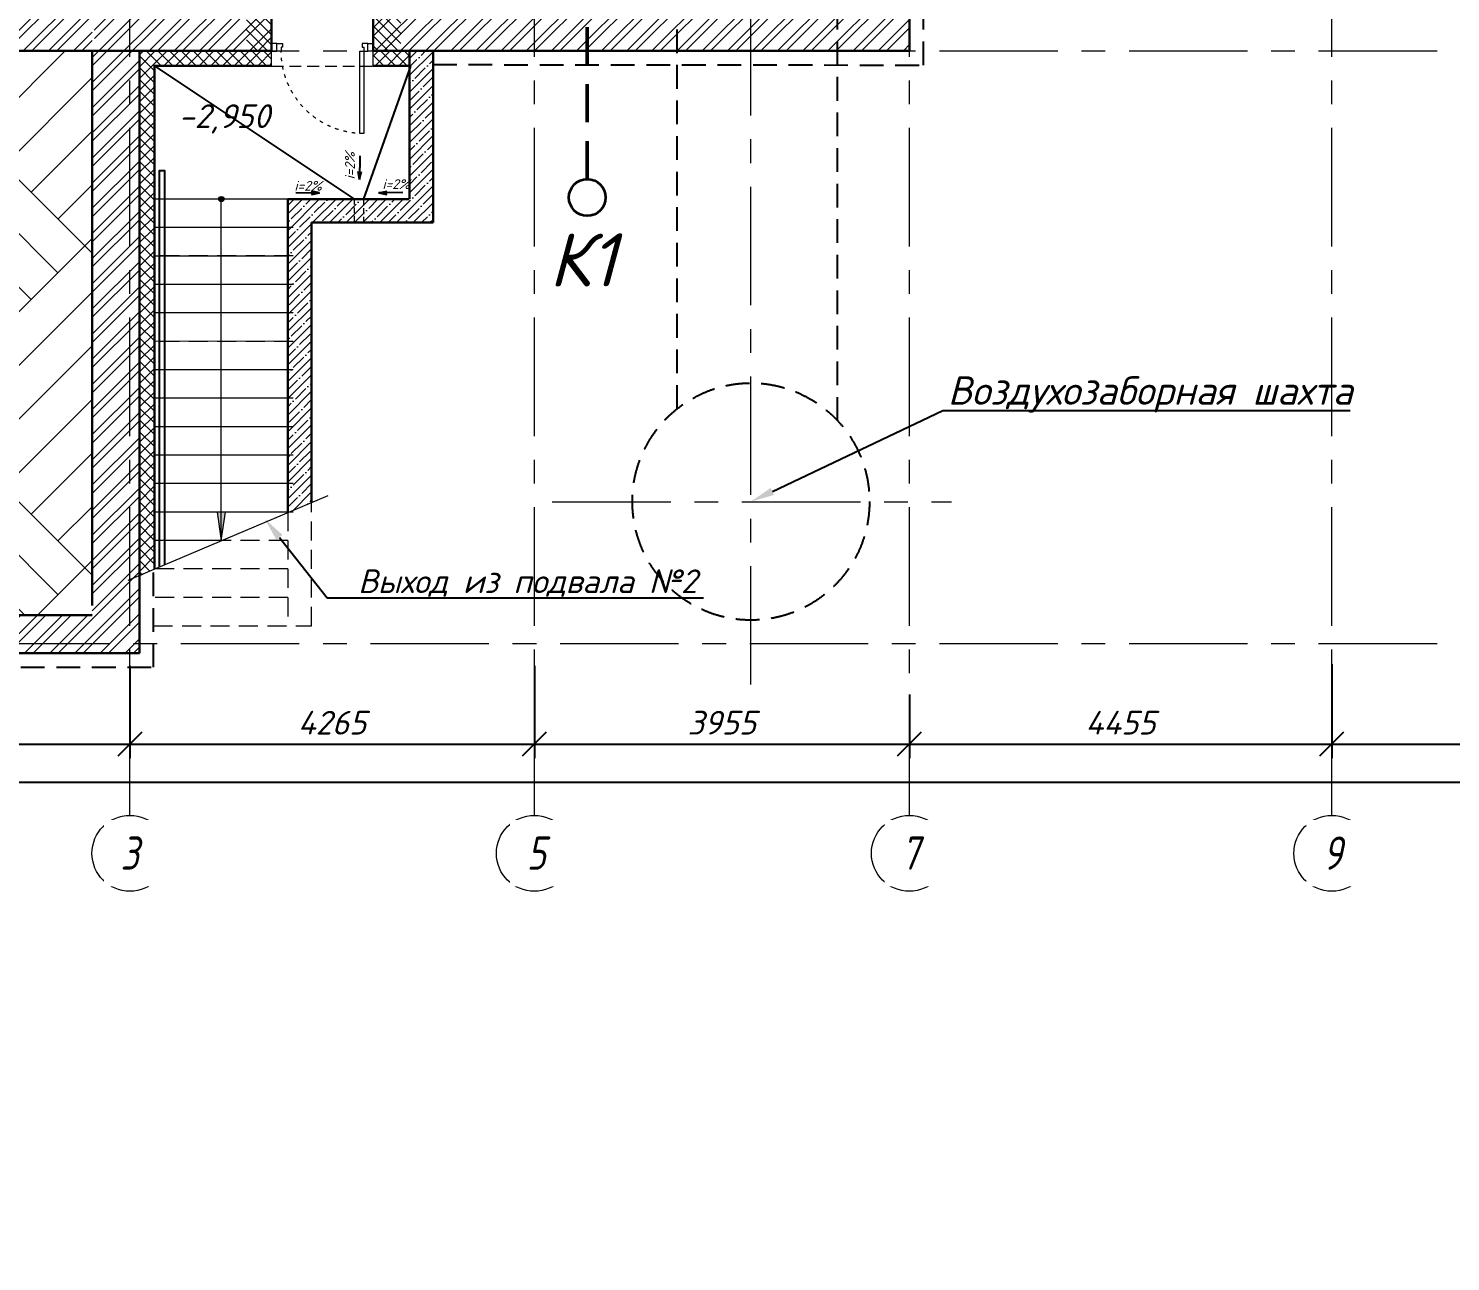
# Model space of a CAD drawing. Header units: millimetres. Extents: x -8417289 to 9420486, y -51311 to 166017.
# Drawn here: x -334912 to -319915, y 48690 to 61692 of the extents above; entities that cross this region are included whole.
import ezdxf
from ezdxf import colors
from ezdxf.entities.mleader import LeaderData, LeaderLine
from ezdxf.math import Vec2, Vec3

# ---------------------------------------------------------------- set-up
doc = ezdxf.new("R2010")
doc.units = ezdxf.units.MM
for name, pattern in [('ACAD_ISO03W100', [30, 12, -18]), ('ADSK_Штриховая_ш2 п1', [3, 2, -1]), ('CENTER', [2, 1.25, -0.25, 0.25, -0.25]), ('HIDDEN', [6, 4, -2]), ('TRATTEGGIATA', [0.75, 0.5, -0.25])]:
    doc.linetypes.add(name, pattern=pattern)
doc.layers.get('Defpoints').update_dxf_attribs({"color": 6})
for name, color, linetype, lineweight in [('1 этаж тонкие линии!', 250, 'Continuous', 0), ('_К1', 36, 'Continuous', 35), ('АР штриховка стен', 250, 'Continuous', 9), ('АР_Выноски АПР', 7, 'Continuous', 5), ('АР_Двери', 5, 'Continuous', 18), ('АР_Лестницы', 250, 'Continuous', 15), ('АР_Лестницы ограждение', 94, 'Continuous', 25), ('АР_МосжилНии_Стены', 202, 'Continuous', 30), ('АР_Навесной фасад', 5, 'Continuous', 5), ('АР_Оси', 193, 'Continuous', 9), ('АР_Оси размеры', 164, 'Continuous', 9), ('АР_Отметки', 250, 'Continuous', 15), ('АР_Размеры', 175, 'Continuous', 9), ('АР_Сети', 250, 'Continuous', 30), ('АР_тонкая линия', 250, 'Continuous', 0), ('АР_Утеплитель', 250, 'Continuous', 9), ('АР_Штриховка кирпич', 250, 'Continuous', 9), ('АР_Штриховка монолит', 250, 'Continuous', 9), ('Подвал', 250, 'Continuous', 30)]:
    doc.layers.add(name, color=color, linetype=linetype, lineweight=lineweight)
doc.layers.add('ТХ_ВК_трапы', color=5, linetype='Continuous')
doc.styles.add('ISOCPEUR', font='isocpeui.ttf', dxfattribs={"height": 250})
doc.styles.add('ГОСТ 2.304', font='', dxfattribs={"width": 0.7})
doc.styles.get('ГОСТ 2.304').set_extended_font_data('ISOCPEUR')
doc.dimstyles.new('СПДС', dxfattribs={"dimscale": 100, "dimtxt": 2.5, "dimasz": 2.5, "dimexe": 1.5, "dimexo": 0, "dimgap": 1, "dimtad": 1, "dimdec": 0, "dimrnd": 1, "dimtxsty": 'ГОСТ 2.304', "dimblk": 'OBLIQUE', "dimcen": 2.5, "dimdle": 1.5, "dimadec": 0, "dimazin": 2, "dimtfac": 0.75, "dimtdec": 0, "dimtmove": 1, "dimatfit": 3, "dimfxl": 1, "dimtolj": 1, "dimarcsym": 1})
pattern_1 = [(45, (0, 0), (-132.58252, 132.58252), []), (45, (88.39, 0), (-132.58252, 132.58252), [])]

# ---------------------------------------------------------------- blocks, each defined once
blk = doc.blocks.new('*U445')
h = blk.add_hatch(color=8)
h.dxf.hatch_style = 1
edge = h.paths.add_edge_path()
edge.add_arc((0, 0), 27.6, 359.64, 719.64)
h = blk.add_hatch(color=8)
h.dxf.hatch_style = 1
h.paths.add_polyline_path([(3300, -44), (3300, 44), (3600, 0)])
at = {"color": 8}
blk.add_line((3600, 0), (0, 0), dxfattribs=at)
blk.add_lwpolyline([(3300, 44), (3300, -44), (3600, 0), (3300, 44)], dxfattribs=at)
blk.add_circle((0, 0), 27.6, dxfattribs=at)
blk = doc.blocks.new('*U240')
at = {"color": 8}
blk.add_lwpolyline([(-100, 80), (-100, 950), (-140, 950), (-140, 80)], close=True, dxfattribs=at)
for points in [[(-1070, 0), (-1070, 80), (-1015, 80), (-1015, 0), (-1070, 0)], [(-1015, 80), (-1015, 0), (-955, 0), (-955, 40), (-970, 40), (-970, 80), (-1015, 80)], [(-55, 80), (-55, 0), (-115, 0), (-115, 40), (-100, 40), (-100, 80), (-55, 80)], [(0, 0), (0, 80), (-55, 80), (-55, 0), (0, 0)]]:
    blk.add_lwpolyline(points, dxfattribs=at)
at = {"color": 8, "linetype": 'ACAD_ISO03W100', "ltscale": 3}
blk.add_arc((-100, 80), 870, 90, 180, dxfattribs=at)
blk = doc.blocks.new('_Oblique')
at = {"color": 8, "linetype": 'ByBlock', "lineweight": -2}
blk.add_line((-0.5, -0.5), (0.5, 0.5), dxfattribs=at)
blk = doc.blocks.new('*D635')
at = {"layer": 'Defpoints', "color": 0, "ltscale": 100, "transparency": 16777216}
for p in [(-333842, 54971), (-340492, 54557), (-333842, 54147)]:
    blk.add_point(p, dxfattribs=at)
at = {"layer": 'АР_Оси размеры', "color": 8, "lineweight": -2, "ltscale": 100, "transparency": 16777216}
for p, q in [((-333842, 54971), (-333842, 53997)), ((-340492, 54557), (-340492, 53997)), ((-340642, 54147), (-333692, 54147))]:
    blk.add_line(p, q, dxfattribs=at)
at = {"layer": 'АР_Оси размеры', "color": 8, "lineweight": -2, "ltscale": 100, "transparency": 16777216, "xscale": 250, "yscale": 250, "zscale": 250, "rotation": 180}
blk.add_blockref('_Oblique', (-340492, 54147), dxfattribs=at)
at = {"layer": 'АР_Оси размеры', "color": 8, "lineweight": -2, "ltscale": 100, "transparency": 16777216, "xscale": 250, "yscale": 250, "zscale": 250}
blk.add_blockref('_Oblique', (-333842, 54147), dxfattribs=at)
at = {"layer": 'АР_Оси размеры', "color": 8, "ltscale": 100, "transparency": 16777216, "insert": (-337167, 54372), "char_height": 250, "attachment_point": 5, "style": 'ISOCPEUR'}
blk.add_mtext('\\A1;6650', dxfattribs=at)
blk = doc.blocks.new('*D636')
at = {"layer": 'Defpoints', "color": 0, "ltscale": 100, "transparency": 16777216}
for p in [(-333842, 54971), (-329577, 54971), (-329577, 54147)]:
    blk.add_point(p, dxfattribs=at)
at = {"layer": 'АР_Оси размеры', "color": 8, "lineweight": -2, "ltscale": 100, "transparency": 16777216}
for p, q in [((-333842, 54971), (-333842, 53997)), ((-329577, 54971), (-329577, 53997)), ((-333992, 54147), (-329427, 54147))]:
    blk.add_line(p, q, dxfattribs=at)
at = {"layer": 'АР_Оси размеры', "color": 8, "lineweight": -2, "ltscale": 100, "transparency": 16777216, "xscale": 250, "yscale": 250, "zscale": 250, "rotation": 180}
blk.add_blockref('_Oblique', (-333842, 54147), dxfattribs=at)
at = {"layer": 'АР_Оси размеры', "color": 8, "lineweight": -2, "ltscale": 100, "transparency": 16777216, "xscale": 250, "yscale": 250, "zscale": 250}
blk.add_blockref('_Oblique', (-329577, 54147), dxfattribs=at)
at = {"layer": 'АР_Оси размеры', "color": 8, "ltscale": 100, "transparency": 16777216, "insert": (-331710, 54372), "char_height": 250, "attachment_point": 5, "style": 'ISOCPEUR'}
blk.add_mtext('\\A1;4265', dxfattribs=at)
blk = doc.blocks.new('*D637')
at = {"layer": 'Defpoints', "color": 0, "ltscale": 100, "transparency": 16777216}
for p in [(-329577, 54971), (-325622, 54670), (-325622, 54147)]:
    blk.add_point(p, dxfattribs=at)
at = {"layer": 'АР_Оси размеры', "color": 8, "lineweight": -2, "ltscale": 100, "transparency": 16777216}
for p, q in [((-329577, 54971), (-329577, 53997)), ((-325622, 54670), (-325622, 53997)), ((-329727, 54147), (-325472, 54147))]:
    blk.add_line(p, q, dxfattribs=at)
at = {"layer": 'АР_Оси размеры', "color": 8, "lineweight": -2, "ltscale": 100, "transparency": 16777216, "xscale": 250, "yscale": 250, "zscale": 250, "rotation": 180}
blk.add_blockref('_Oblique', (-329577, 54147), dxfattribs=at)
at = {"layer": 'АР_Оси размеры', "color": 8, "lineweight": -2, "ltscale": 100, "transparency": 16777216, "xscale": 250, "yscale": 250, "zscale": 250}
blk.add_blockref('_Oblique', (-325622, 54147), dxfattribs=at)
at = {"layer": 'АР_Оси размеры', "color": 8, "ltscale": 100, "transparency": 16777216, "insert": (-327600, 54372), "char_height": 250, "attachment_point": 5, "style": 'ISOCPEUR'}
blk.add_mtext('\\A1;3955', dxfattribs=at)
blk = doc.blocks.new('*D638')
at = {"layer": 'Defpoints', "color": 0, "ltscale": 100, "transparency": 16777216}
for p in [(-321167, 54989), (-325622, 54670), (-321167, 54147)]:
    blk.add_point(p, dxfattribs=at)
at = {"layer": 'АР_Оси размеры', "color": 8, "lineweight": -2, "ltscale": 100, "transparency": 16777216}
for p, q in [((-321167, 54989), (-321167, 53997)), ((-325622, 54670), (-325622, 53997)), ((-325772, 54147), (-321017, 54147))]:
    blk.add_line(p, q, dxfattribs=at)
at = {"layer": 'АР_Оси размеры', "color": 8, "lineweight": -2, "ltscale": 100, "transparency": 16777216, "xscale": 250, "yscale": 250, "zscale": 250, "rotation": 180}
blk.add_blockref('_Oblique', (-325622, 54147), dxfattribs=at)
at = {"layer": 'АР_Оси размеры', "color": 8, "lineweight": -2, "ltscale": 100, "transparency": 16777216, "xscale": 250, "yscale": 250, "zscale": 250}
blk.add_blockref('_Oblique', (-321167, 54147), dxfattribs=at)
at = {"layer": 'АР_Оси размеры', "color": 8, "ltscale": 100, "transparency": 16777216, "insert": (-323395, 54372), "char_height": 250, "attachment_point": 5, "style": 'ISOCPEUR'}
blk.add_mtext('\\A1;4455', dxfattribs=at)
blk = doc.blocks.new('*D639')
at = {"layer": 'Defpoints', "color": 0, "ltscale": 100, "transparency": 16777216}
for p in [(-321167, 54989), (-312597, 54989), (-312597, 54147)]:
    blk.add_point(p, dxfattribs=at)
at = {"layer": 'АР_Оси размеры', "color": 8, "lineweight": -2, "ltscale": 100, "transparency": 16777216}
for p, q in [((-321167, 54989), (-321167, 53997)), ((-312597, 54989), (-312597, 53997)), ((-321317, 54147), (-312447, 54147))]:
    blk.add_line(p, q, dxfattribs=at)
at = {"layer": 'АР_Оси размеры', "color": 8, "lineweight": -2, "ltscale": 100, "transparency": 16777216, "xscale": 250, "yscale": 250, "zscale": 250, "rotation": 180}
blk.add_blockref('_Oblique', (-321167, 54147), dxfattribs=at)
at = {"layer": 'АР_Оси размеры', "color": 8, "lineweight": -2, "ltscale": 100, "transparency": 16777216, "xscale": 250, "yscale": 250, "zscale": 250}
blk.add_blockref('_Oblique', (-312597, 54147), dxfattribs=at)
at = {"layer": 'АР_Оси размеры', "color": 8, "ltscale": 100, "transparency": 16777216, "insert": (-316882, 54374), "char_height": 250, "attachment_point": 5, "style": 'ISOCPEUR'}
blk.add_mtext('\\A1;8570', dxfattribs=at)
blk = doc.blocks.new('*D646')
at = {"layer": 'Defpoints', "color": 0, "ltscale": 100, "transparency": 16777216}
for p in [(-278327, 53745), (-346742, 53419), (-278327, 53419)]:
    blk.add_point(p, dxfattribs=at)
at = {"layer": 'АР_Оси размеры', "color": 8, "lineweight": -2, "ltscale": 100, "transparency": 16777216}
for p, q in [((-346742, 53419), (-346742, 53895)), ((-278327, 53419), (-278327, 53895)), ((-346892, 53745), (-278177, 53745))]:
    blk.add_line(p, q, dxfattribs=at)
at = {"layer": 'АР_Оси размеры', "color": 8, "lineweight": -2, "ltscale": 100, "transparency": 16777216, "xscale": 250, "yscale": 250, "zscale": 250, "rotation": 180}
blk.add_blockref('_Oblique', (-346742, 53745), dxfattribs=at)
at = {"layer": 'АР_Оси размеры', "color": 8, "lineweight": -2, "ltscale": 100, "transparency": 16777216, "xscale": 250, "yscale": 250, "zscale": 250}
blk.add_blockref('_Oblique', (-278327, 53745), dxfattribs=at)
at = {"layer": 'АР_Оси размеры', "color": 8, "ltscale": 100, "transparency": 16777216, "insert": (-312535, 53970), "char_height": 250, "attachment_point": 5, "style": 'ISOCPEUR'}
blk.add_mtext('\\A1;68415', dxfattribs=at)
blk = doc.blocks.new('_DotSmall')
at = {"color": 8, "linetype": 'ByBlock', "const_width": 0.5}
blk.add_lwpolyline([(-0.0625, 0, 1), (0.0625, 0, 1)], format="xyb", close=True, dxfattribs=at)
blk = doc.blocks.new('A$C60eaf59b')
at = {"layer": 'ТХ_ВК_трапы', "color": 8, "ltscale": 100}
for p, q in [((11, 182), (7, -37)), ((7, -37), (-7, 37)), ((-7, 37), (7, -37)), ((7, -37), (24, 38))]:
    blk.add_line(p, q, dxfattribs=at)

msp = doc.modelspace()

# ---------------------------------------------------------------- hatches: boundary and pattern name
at = {"layer": '1 этаж тонкие линии!', "ltscale": 100}
h = msp.add_hatch(dxfattribs=at)
h.set_pattern_fill('AR-PARQ1', color=8, scale=200, angle=45, style=0)
h.set_pattern_definition([(135, (0.2, 1e-08), (-3394.113, 0), [2400, -2400]), (135, (283, 282.8), (-3394.113, 0), [2400, -2400]), (135, (565.9, 565.7), (-3394.113, 0), [2400, -2400]), (135, (848.7, 848.5), (-3394.113, 0), [2400, -2400]), (135, (1131.6, 1131.4), (-3394.113, 0), [2400, -2400]), (135, (1414.4, 1414.2), (-3394.113, 0), [2400, -2400]), (135, (1697.2, 1697), (-3394.113, 0), [2400, -2400]), (45, (-1696.9, 1697), (3394.113, 0), [2400, -2400]), (45, (-1979.7, 1980), (3394.113, 0), [2400, -2400]), (45, (-2262.6, 2262.7), (3394.113, 0), [2400, -2400]), (45, (-2545.4, 2545.6), (3394.113, 0), [2400, -2400]), (45, (-2828.2, 2828.4), (3394.113, 0), [2400, -2400]), (45, (-3111, 3111.3), (3394.113, 0), [2400, -2400]), (45, (-3394, 3394), (3394.113, 0), [2400, -2400])])
h.paths.add_polyline_path([(-335193.02, 56344.5), (-345603.84, 56344.5), (-345600.58, 63622.35), (-341357.64, 63622.35), (-341357.64, 60525.83), (-335189.75, 60525.83)], flags=16)
h.paths.add_polyline_path([(-334239.75, 55506.5), (-346441.83, 55506.5), (-346441.83, 64415), (-340493.32, 64415), (-340493.32, 61455.68), (-334239.75, 61455.68)])
at = {"layer": 'АР штриховка стен', "ltscale": 100}
h = msp.add_hatch(dxfattribs=at)
h.set_pattern_fill('ANSI31', color=8, scale=600, angle=-90)
h.set_pattern_definition([(315, (-241966.475, 909078.04), (53.0330086, 53.0330086), [])])
h.paths.add_polyline_path([(-331276.84, 61455.36), (-331276.84, 62094.71), (-330985.26, 62094.71), (-330985.26, 61455.36)])
h.paths.add_polyline_path([(-332613.7, 61455.36), (-332613.7, 62094.71), (-332347.87, 62094.71), (-332347.87, 61455.36)])
at = {"layer": 'АР_Утеплитель', "ltscale": 100}
h = msp.add_hatch(dxfattribs=at)
h.set_pattern_fill('ANSI37', color=8, scale=700)
h.set_pattern_definition([(45, (-14549.87, -21068), (-61.871843, 61.871843), []), (135, (-14549.87, -21068), (-61.871843, -61.871843), [])])
h.paths.add_polyline_path([(-332347.87, 61305.36), (-332347.87, 61455.36), (-332391.78, 61455.04), (-333741.83, 61455.64), (-333738.27, 55912.5), (-333588.27, 56002.52), (-333586.83, 61305.36), (-332348.05, 61305.36)])
h = msp.add_hatch(dxfattribs=at)
h.set_pattern_fill('ANSI37', color=8, scale=700)
h.set_pattern_definition([(45, (-14549.69, -20823.21), (-61.871843, 61.871843), []), (135, (-14549.69, -20823.21), (-61.871843, -61.871843), [])])
h.paths.add_polyline_path([(-330895.28, 61455.36), (-331276.84, 61455.36), (-331276.84, 61305.36), (-330895.15, 61305.36)])
at = {"layer": 'АР_Штриховка кирпич', "ltscale": 100}
h = msp.add_hatch(dxfattribs=at)
h.set_pattern_fill('ANSI32', color=8, scale=500)
h.set_pattern_definition(pattern_1)
h.paths.add_polyline_path([(-339853.32, 82050.5), (-330106.83, 82051.5), (-330106.83, 80969.21), (-329468.32, 80969), (-329468.32, 82685.68), (-329576.83, 82685.68), (-329971.82, 82685.76), (-340493.32, 82685.68), (-340493.32, 64815.68), (-346842.01, 64815.68), (-346842.01, 55105.68), (-333741.71, 55105.68), (-333741.71, 61455.68), (-332347.87, 61455.68), (-332347.87, 62094), (-334239.75, 62094), (-334239.75, 55506.5), (-346441.83, 55506.5), (-346441.08, 64415), (-340492.57, 64415), (-340517.57, 61455.68), (-334214.01, 61455.68), (-334225.32, 62094.73), (-339853.26, 62094.73), (-339853.37, 64904.62)])
h = msp.add_hatch(dxfattribs=at)
h.set_pattern_fill('ANSI32', color=8, scale=500)
h.set_pattern_definition(pattern_1)
h.paths.add_polyline_path([(-325621.92, 72376.46), (-326262.86, 72376.46), (-326262.18, 70995.68), (-325615.55, 70995.68), (-325615.55, 71514.8), (-325621.23, 71514.8)])
h.paths.add_polyline_path([(-325615.55, 70995.68), (-326256.7, 70995.68), (-326255.11, 62094), (-331276.05, 62093.68), (-331277.64, 61455.36), (-325615.55, 61455.68)])
h.paths.add_polyline_path([(-321160.55, 71394.09), (-325615.55, 71394.13), (-325615.55, 70995.68), (-321166.32, 70885.68)])
h.paths.add_polyline_path([(-321166.32, 70885.68), (-325615.55, 70995.68), (-325615.55, 61476.5), (-325615.55, 66645.68), (-299206.83, 66645.68), (-299194.28, 67045.71), (-325615.55, 67045.71), (-325621.83, 70885.68), (-321160.55, 70885.68)])
h.paths.add_polyline_path([(-295715.32, 71393.87), (-314071.82, 71394.03), (-317825.52, 71394.06), (-317828.54, 72245.92), (-318274.07, 72245.92), (-318274.07, 71394.06), (-321160.58, 71394.09), (-321166.32, 70885.68), (-295715.32, 70995.68)])
h.paths.add_polyline_path([(-318274.07, 71394.06), (-317841.82, 71394.06)], flags=16)
h.paths.add_polyline_path([(-295715.32, 70999), (-321166.32, 70885.68), (-295715.32, 70891)], flags=17)
at = {"layer": 'АР_Штриховка монолит', "ltscale": 100}
h = msp.add_hatch(dxfattribs=at)
h.set_pattern_fill('ANSI35', color=8, scale=500)
h.set_pattern_definition([(45, (0, 0), (-88.388348, 88.388348), []), (45, (88.39, 0), (-88.388348, 88.388348), [156.25, -31.25, 0, -31.25])])
h.paths.add_polyline_path([(-332174.12, 56585.97), (-331925.61, 56690.85), (-331924.83, 59645.34), (-330644.8, 59645.34), (-330645.46, 61455.36), (-330895.46, 61455.36), (-330894.8, 59895.36), (-332174.85, 59895.36)])

# ---------------------------------------------------------------- linework, layer by layer
at = {"color": 8, "linetype": 'TRATTEGGIATA', "ltscale": 500}
for p, q in [((-325472.01, 61305.68), (-325472.01, 66495.68)), ((-328070.99, 57681.63), (-328070.99, 62190.31)), ((-326378.35, 57555.35), (-326378.35, 62170.35)), ((-330645.19, 61310.88), (-325472.01, 61305.68)), ((-333591.7, 54955.68), (-333591.72, 55987.71)), ((-346992.01, 54955.68), (-333591.7, 54955.68))]:
    msp.add_line(p, q, dxfattribs=at)
at = {"color": 8, "ltscale": 150}
for points in [[(-331476.29, 59895.42), (-333576.65, 61295.36)], [(-331376.29, 59895.42), (-330878.2, 61295.36)]]:
    msp.add_lwpolyline(points, dxfattribs=at)
at = {"color": 8, "linetype": 'TRATTEGGIATA', "ltscale": 500}
msp.add_circle((-327292.95, 56703.29), 1250, dxfattribs=at)
at = {"layer": '_К1', "color": 8, "ltscale": 100}
msp.add_circle((-329019, 59909.75), 193.61, dxfattribs=at)
at = {"layer": 'АР_Лестницы', "color": 8, "ltscale": 100}
for p, q in [((-332175.37, 59592.53), (-333575.51, 59592.53)), ((-332175.24, 59292.53), (-333575.51, 59292.53)), ((-332175.1, 58992.53), (-333575.51, 58992.53)), ((-332174.97, 58692.53), (-333575.51, 58692.53)), ((-332174.83, 58393.16), (-333575.51, 58392.53)), ((-332174.7, 58092.53), (-333575.51, 58092.53)), ((-332174.56, 57792.53), (-333575.51, 57792.53)), ((-332174.42, 57492.53), (-333575.51, 57492.53)), ((-332174.29, 57192.53), (-333575.51, 57192.53)), ((-332174.15, 56892.53), (-333575.51, 56892.53)), ((-331756.42, 56762.25), (-333865.62, 55872.11))]:
    msp.add_line(p, q, dxfattribs=at)
for points in [[(-332175.51, 59892.53), (-333575.51, 59892.53)], [(-332174.02, 56592.53), (-333575.51, 56592.53)], [(-332869.43, 56292.53), (-333575.51, 56292.53)]]:
    msp.add_lwpolyline(points, dxfattribs=at)
at = {"layer": 'АР_Лестницы ограждение', "color": 8, "ltscale": 100}
msp.add_lwpolyline([(-333528.67, 56016.43), (-333528.67, 60192.95), (-333477.39, 60192.95), (-333477.39, 56038.07)], dxfattribs=at)
at = {"layer": 'АР_МосжилНии_Стены', "color": 8, "ltscale": 100}
for p, q in [((-332347.87, 61455.36), (-332347.87, 62093.68)), ((-331276.84, 62093.68), (-331276.84, 61455.36)), ((-334329.82, 61455.63), (-332347.87, 61455.36)), ((-333741.71, 55105.68), (-333741.83, 61455.68)), ((-331276.84, 61455.36), (-327492.94, 61455.68)), ((-330894.14, 59895.36), (-330895.28, 61455.36)), ((-330644.14, 59645.34), (-330645.28, 61455.36)), ((-332177.16, 59892.53), (-332177.24, 56585.97, 0)), ((-330897.06, 59892.53), (-332177.11, 59892.53)), ((-330644.8, 59645.34), (-331927.11, 59645.34)), ((-331925.61, 56690.85), (-331927.11, 59645.34)), ((-331925.5, 56993.61), (-331927.11, 59645.34)), ((-330644.8, 59645.34), (-331924.83, 59645.34)), ((-346842.01, 55105.68), (-333741.59, 55105.68))]:
    msp.add_line(p, q, dxfattribs=at)
for points in [[(-327492.94, 61455.68), (-325621.83, 61455.68), (-325621.83, 67045.71), (-325621.83, 67045.71)], [(-334239.75, 55506.5), (-346441.83, 55506.5), (-346441.83, 64415), (-340491.83, 64415), (-340491.83, 61455.68), (-334239.75, 61455.68), (-334239.75, 55606.5)]]:
    msp.add_lwpolyline(points, dxfattribs=at)
at = {"layer": 'АР_Навесной фасад', "color": 8, "ltscale": 100}
for p, q in [((-332347.87, 61295.36), (-332347.87, 61455.36)), ((-331276.84, 61295.36), (-331276.84, 61455.36)), ((-333586.83, 55989.77), (-333586.65, 61305.36)), ((-333586.65, 61305.36), (-332347.87, 61305.36)), ((-333576.83, 55993.99), (-333576.65, 61295.36)), ((-333576.65, 61295.36), (-332347.87, 61295.36)), ((-331276.84, 61305.36), (-330895.28, 61305.36)), ((-331276.84, 61295.36), (-330895.28, 61295.36))]:
    msp.add_line(p, q, dxfattribs=at)
at = {"layer": 'АР_Оси', "color": 8, "linetype": 'CENTER', "ltscale": 1000}
for p, q in [((-329577.01, 53394.41), (-329577.01, 87701.89)), ((-325622.01, 53394.41), (-325622.01, 87701.89)), ((-321167.01, 53394.41), (-321167.01, 87701.89)), ((-333842.01, 53394.41), (-333842.01, 82776.94)), ((-327293.66, 54773), (-327293.66, 63101.3)), ((-359305.77, 61455.68), (-289924.57, 61455.68)), ((-329388.16, 56700), (-325178.73, 56700)), ((-359305.77, 55205.68), (-275708.6, 55205.68))]:
    msp.add_line(p, q, dxfattribs=at)
at = {"layer": 'АР_Оси', "color": 8, "ltscale": 0.5}
for centre in [(-333842.01, 52994.41), (-329577.01, 52994.41), (-325622.01, 52994.41), (-321167.01, 52994.41)]:
    msp.add_circle(centre, 400, dxfattribs=at)
at = {"layer": 'АР_Сети', "color": 8, "linetype": 'HIDDEN', "lineweight": 50, "ltscale": 100}
msp.add_line((-329019, 64104.11), (-329019, 59909.75), dxfattribs=at)
at = {"layer": 'АР_тонкая линия', "color": 8, "linetype": 'ADSK_Штриховая_ш2 п1', "ltscale": 100}
for p, q in [((-332175.86, 59892.82, 0), (-332175.83, 55392.82, 0)), ((-331925.81, 55392.82, 0), (-331925.81, 59642.94, 0)), ((-332120.21, 58992.85), (-333518.61, 58992.85)), ((-332120.21, 58692.85), (-333518.61, 58692.85)), ((-332120.21, 58392.85), (-333518.62, 58392.85)), ((-332120.2, 58092.85), (-333518.62, 58092.85)), ((-332120.22, 57792.85), (-333518.62, 57792.85)), ((-332120.22, 57492.85), (-333518.62, 57492.85)), ((-332120.22, 57192.85), (-333518.62, 57192.85)), ((-332120.22, 56892.85), (-333518.62, 56892.85)), ((-332120.22, 56592.85), (-333518.62, 56592.85)), ((-332175.84, 56292.86, 0), (-333518.62, 56292.85)), ((-332175.83, 55992.91, 0), (-333586.83, 55992.9)), ((-332175.83, 55692.85, 0), (-333591.72, 55692.82)), ((-333591.71, 55392.85), (-331925.81, 55392.85, 0))]:
    msp.add_line(p, q, dxfattribs=at)
for points in [[(-332120.21, 59892.85), (-333518.61, 59892.85)], [(-332120.21, 59592.85), (-333518.61, 59592.85)], [(-332120.21, 59292.85), (-332120.21, 59292.85), (-333518.61, 59292.85)]]:
    msp.add_lwpolyline(points, dxfattribs=at)
at = {"layer": 'АР_тонкая линия', "color": 8, "linetype": 'ADSK_Штриховая_ш2 п1', "ltscale": 30, "elevation": 0.48}
msp.add_lwpolyline([(-331476.29, 59645.48), (-331376.29, 59645.48), (-331376.29, 59895.42), (-331476.29, 59895.42)], close=True, dxfattribs=at)
at = {"layer": 'Подвал', "color": 8, "linetype": 'TRATTEGGIATA', "lineweight": 13, "ltscale": 250}
msp.add_line((-332346.84, 61295.36), (-331276.84, 61295.36), dxfattribs=at)

# ---------------------------------------------------------------- block references
at = {"layer": 'АР_Двери', "color": 8, "xscale": -1, "rotation": 180}
msp.add_blockref('*U240', (-331276.84, 61533.82), dxfattribs=at)
at = {"layer": 'АР_Лестницы', "color": 8, "ltscale": 75, "rotation": 270}
msp.add_blockref('*U445', (-332878.01, 59892.53), dxfattribs=at)
at = {"layer": 'АР_Размеры', "color": 8, "lineweight": 13, "ltscale": 500, "xscale": 1.152508263170328, "yscale": 1.152508263170328, "zscale": 1.152508263170328, "rotation": 90}
msp.add_blockref('A$C60eaf59b', (-331884, 59950, -0.38), dxfattribs=at)

# ---------------------------------------------------------------- texts
at = {"layer": 'АР_Сети', "color": 8, "ltscale": 10, "style": 'ISOCPEUR'}
msp.add_text('К1', height=560, dxfattribs=at).set_placement((-329423.54, 58971.96))

# ---------------------------------------------------------------- dimensions: what is measured, and where the dimension line sits
at = {"layer": 'АР_Оси размеры', "color": 8, "ltscale": 100}
for base, p1, p2, picture, middle in [((-333842.01, 54147.08), (-340492.01, 54557.03), (-333842.01, 54970.86), '*D635', (-337167.01, 54372.08)), ((-329577.01, 54147.08), (-333842.01, 54970.86), (-329577.01, 54970.86), '*D636', (-331709.51, 54372.08)), ((-325622.01, 54147.08), (-329577.01, 54970.86), (-325622.01, 54670.13), '*D637', (-327599.51, 54372.08)), ((-321167.01, 54147.08), (-325622.01, 54670.13), (-321167.01, 54988.86), '*D638', (-323394.51, 54372.08)), ((-312597.01, 54147.08), (-321167.01, 54988.86), (-312597.01, 54988.86), '*D639', (-316882.01, 54373.69))]:
    dim = msp.add_linear_dim(base=base, p1=p1, p2=p2, dimstyle='СПДС', override={"dimtxsty": 'ISOCPEUR', "dimclrd": 8, "dimclre": 8, "dimclrt": 8}, dxfattribs=at)
    dim.commit()
    dim.dimension.update_dxf_attribs({"geometry": picture, "text_midpoint": middle})

# ---------------------------------------------------------------- leaders
at = {"layer": 'АР_Выноски АПР', "color": 8}
ml = msp.add_multileader_mtext('Standard', dxfattribs=at)
ml.set_content('Воздухозаборная шахта', color=8, style='ISOCPEUR')
ml.set_leader_properties(color=8)
ml.build(insert=Vec2(0, 0))
ml.multileader.update_dxf_attribs({"text_left_attachment_type": 6, "text_right_attachment_type": 6, "dogleg_length": 100, "arrow_head_size": 250})
ctx = ml.context
ctx.base_point, ctx.char_height, ctx.arrow_head_size, ctx.landing_gap_size, ctx.plane_origin = Vec3(-325241.44, 57664), 300, 250, 25, Vec3(-320200.75, 67761.3)
ctx.left_attachment, ctx.right_attachment = 6, 6
notes = []
notes.append((ctx, [(0, (1, 1, 0), (-325267.44, 57664), (1, 0), 26.01, [(2, [(-327292.95, 56703.29)], 0, [])])]))
ctx.mtext.insert, ctx.mtext.width, ctx.mtext.defined_height, ctx.mtext.flow_direction = Vec3(-325216.44, 58024), 4200.7654, 12.17, 5
ml = msp.add_multileader_mtext('Standard', dxfattribs=at)
ml.set_content('Воздухозаборная шахта', color=8, style='ISOCPEUR')
ml.set_leader_properties(color=8)
ml.build(insert=Vec2(0, 0))
ml.multileader.update_dxf_attribs({"text_left_attachment_type": 6, "text_right_attachment_type": 6, "dogleg_length": 100, "arrow_head_size": 250})
ctx = ml.context
ctx.base_point, ctx.char_height, ctx.arrow_head_size, ctx.landing_gap_size, ctx.plane_origin = Vec3(-325241.44, 57664), 300, 250, 25, Vec3(-320200.75, 67761.3)
ctx.left_attachment, ctx.right_attachment = 6, 6
notes.append((ctx, [(0, (1, 1, 0), (-325267.44, 57664), (1, 0), 26.01, [(2, [(-327292.95, 56703.29)], 0, [])])]))
ctx.mtext.insert, ctx.mtext.width, ctx.mtext.defined_height, ctx.mtext.flow_direction = Vec3(-325216.44, 58024), 4200.7654, 12.17, 5
ml = msp.add_multileader_mtext('Standard', dxfattribs=at)
ml.set_content('Выход из подвала №2', color=8, style='ISOCPEUR')
ml.set_leader_properties(color=8)
ml.build(insert=Vec2(0, 0))
ml.multileader.update_dxf_attribs({"text_left_attachment_type": 6, "text_right_attachment_type": 6, "dogleg_length": 100, "arrow_head_size": 250})
ctx = ml.context
ctx.base_point, ctx.char_height, ctx.arrow_head_size, ctx.landing_gap_size, ctx.plane_origin = Vec3(-331460.6, 55688.26), 250, 250, 25, Vec3(-325411.4, 67861.72)
ctx.left_attachment, ctx.right_attachment = 6, 6
notes.append((ctx, [(0, (1, 1, 0), (-331760.98, 55688.26), (1, 0), 300.37, [(2, [(-332420.84, 56522.27)], 0, [])])]))
ctx.mtext.insert, ctx.mtext.width, ctx.mtext.defined_height, ctx.mtext.flow_direction = Vec3(-331435.6, 55988.26), 4200.7654, 12.17, 5
for ctx, leaders in notes:
    for number, flags, end, landing, length, lines in leaders:
        leader = LeaderData()
        leader.index, (leader.has_last_leader_line, leader.has_dogleg_vector, leader.attachment_direction) = number, flags
        leader.last_leader_point, leader.dogleg_vector, leader.dogleg_length = Vec3(end), Vec3(landing), length
        for number, points, colour, breaks in lines:
            line = LeaderLine()
            line.index, line.vertices, line.color, line.breaks = number, Vec3.list(points), colors.encode_raw_color(colour), breaks
            leader.lines.append(line)
        ctx.leaders.append(leader)

# ---------------------------------------------------------------- next in the draw order: texts
at = {"layer": 'АР_Оси', "color": 8, "char_height": 350, "attachment_point": 1, "line_spacing_factor": 1.149209, "style": 'ISOCPEUR', "bg_fill": 2}
for s, insert in [('{\\W0.8;3}', (-333941.83, 53172.19)), ('{\\W0.8;5}', (-329657.41, 53172.19)), ('{\\W0.8;7}', (-325708.68, 53172.19)), ('{\\W0.8;9}', (-321261.68, 53172.19))]:
    msp.add_mtext(s, dxfattribs=dict(at, insert=insert))

# ---------------------------------------------------------------- next in the draw order: dimensions: what is measured, and where the dimension line sits
at = {"layer": 'АР_Оси размеры', "color": 8, "ltscale": 100}
dim = msp.add_linear_dim(base=(-278327.01, 53745), p1=(-346742.01, 53419.41), p2=(-278327.01, 53419.41), dimstyle='СПДС', override={"dimtxsty": 'ISOCPEUR', "dimclrd": 8, "dimclre": 8, "dimclrt": 8}, dxfattribs=at)
dim.commit()
dim.dimension.update_dxf_attribs({"geometry": '*D646', "text_midpoint": (-312534.51, 53970)})

# ---------------------------------------------------------------- next in the draw order: leaders
at = {"layer": 'АР_Отметки', "color": 8}
ml = msp.add_multileader_mtext('Standard', dxfattribs=at)
ml.set_content('{\\W0.8;-2,250}', color=8, style='ISOCPEUR')
ml.set_leader_properties(color=8, linetype='Continuous', lineweight=-1)
ml.set_arrow_properties(name='DOTSMALL')
ml.build(insert=Vec2(0, 0))
ml.multileader.update_dxf_attribs({"has_text_frame": 1, "text_left_attachment_type": 4, "text_right_attachment_type": 4, "dogleg_length": 100, "arrow_head_size": 180})
ctx = ml.context
ctx.base_point, ctx.char_height, ctx.arrow_head_size, ctx.landing_gap_size, ctx.plane_origin = Vec3(-336127.5, 116985.86, 0), 250, 180, 50, Vec3(-337173.96, 115928.76, 0)
ctx.left_attachment, ctx.right_attachment = 4, 4
notes = []
notes.append((ctx, [(0, (0, 0, 0), (0, 0), (1, 0), 1, [])]))
ctx.mtext.insert, ctx.mtext.width, ctx.mtext.defined_height, ctx.mtext.line_spacing_style, ctx.mtext.flow_direction = Vec3(-336077.5, 117319.19, 0), 769.989, 343.89, 2, 5
ml = msp.add_multileader_mtext('Standard', dxfattribs=at)
ml.set_content('{\\W0.8;-2,250}', color=8, style='ISOCPEUR')
ml.set_leader_properties(color=8, linetype='Continuous', lineweight=-1)
ml.set_arrow_properties(name='DOTSMALL')
ml.build(insert=Vec2(0, 0))
ml.multileader.update_dxf_attribs({"has_text_frame": 1, "text_left_attachment_type": 4, "text_right_attachment_type": 4, "dogleg_length": 100, "arrow_head_size": 180})
ctx = ml.context
ctx.base_point, ctx.char_height, ctx.arrow_head_size, ctx.landing_gap_size, ctx.plane_origin = Vec3(-331840.15, 103386.88), 250, 180, 50, Vec3(-332043.59, 102108.76)
ctx.left_attachment, ctx.right_attachment = 4, 4
notes.append((ctx, [(0, (0, 0, 0), (0, 0), (1, 0), 1, [])]))
ctx.mtext.insert, ctx.mtext.width, ctx.mtext.defined_height, ctx.mtext.line_spacing_style, ctx.mtext.flow_direction = Vec3(-331790.15, 103720.21), 769.989, 343.89, 2, 5
ml = msp.add_multileader_mtext('Standard', dxfattribs=at)
ml.set_content('{\\W0.8;-2,500}', color=8, style='ISOCPEUR')
ml.set_leader_properties(color=8, linetype='Continuous', lineweight=-1)
ml.set_arrow_properties(name='DOTSMALL')
ml.build(insert=Vec2(0, 0))
ml.multileader.update_dxf_attribs({"has_text_frame": 1, "text_left_attachment_type": 4, "text_right_attachment_type": 4, "dogleg_length": 100, "arrow_head_size": 180})
ctx = ml.context
ctx.base_point, ctx.char_height, ctx.arrow_head_size, ctx.landing_gap_size, ctx.plane_origin = Vec3(-348917.1, 102167.8), 250, 180, 50, Vec3(-348638.57, 101601.28)
ctx.left_attachment, ctx.right_attachment = 4, 4
notes.append((ctx, [(0, (0, 0, 0), (0, 0), (1, 0), 1, [])]))
ctx.mtext.insert, ctx.mtext.width, ctx.mtext.line_spacing_style, ctx.mtext.flow_direction = Vec3(-348867.1, 102501.13), 749.6898, 2, 5
ml = msp.add_multileader_mtext('Standard', dxfattribs=at)
ml.set_content('{\\W0.8;-2,400}', color=8, style='ISOCPEUR')
ml.set_leader_properties(color=8, linetype='Continuous', lineweight=-1)
ml.set_arrow_properties(name='DOTSMALL')
ml.build(insert=Vec2(0, 0))
ml.multileader.update_dxf_attribs({"has_text_frame": 1, "text_left_attachment_type": 4, "text_right_attachment_type": 4, "dogleg_length": 100, "arrow_head_size": 180})
ctx = ml.context
ctx.base_point, ctx.char_height, ctx.arrow_head_size, ctx.landing_gap_size, ctx.plane_origin = Vec3(-345559.57, 101933.6), 250, 180, 50, Vec3(-345640.96, 100655.48)
ctx.left_attachment, ctx.right_attachment = 4, 4
notes.append((ctx, [(0, (0, 0, 0), (0, 0), (1, 0), 1, [])]))
ctx.mtext.insert, ctx.mtext.width, ctx.mtext.defined_height, ctx.mtext.line_spacing_style, ctx.mtext.flow_direction = Vec3(-345509.57, 102266.93), 769.989, 343.89, 2, 5
ml = msp.add_multileader_mtext('Standard', dxfattribs=at)
ml.set_content('{\\W0.8;-2,550}', color=8, style='ISOCPEUR')
ml.set_leader_properties(color=8, linetype='Continuous', lineweight=-1)
ml.set_arrow_properties(name='DOTSMALL')
ml.build(insert=Vec2(0, 0))
ml.multileader.update_dxf_attribs({"has_text_frame": 1, "text_left_attachment_type": 4, "text_right_attachment_type": 4, "dogleg_length": 100, "arrow_head_size": 180})
ctx = ml.context
ctx.base_point, ctx.char_height, ctx.arrow_head_size, ctx.landing_gap_size, ctx.plane_origin = Vec3(-342033.25, 92368.05), 250, 180, 50, Vec3(-342114.65, 91100.49)
ctx.left_attachment, ctx.right_attachment = 4, 4
notes.append((ctx, [(0, (0, 0, 0), (0, 0), (1, 0), 1, [])]))
ctx.mtext.insert, ctx.mtext.width, ctx.mtext.line_spacing_style, ctx.mtext.flow_direction = Vec3(-341983.25, 92701.39), 852.697, 2, 5
ml = msp.add_multileader_mtext('Standard', dxfattribs=at)
ml.set_content('{\\W0.8;-2,250}', color=8, style='ISOCPEUR')
ml.set_leader_properties(color=8, linetype='Continuous', lineweight=-1)
ml.set_arrow_properties(name='DOTSMALL')
ml.build(insert=Vec2(0, 0))
ml.multileader.update_dxf_attribs({"has_text_frame": 1, "text_left_attachment_type": 4, "text_right_attachment_type": 4, "dogleg_length": 100, "arrow_head_size": 180})
ctx = ml.context
ctx.base_point, ctx.char_height, ctx.arrow_head_size, ctx.landing_gap_size, ctx.plane_origin = Vec3(-334177.78, 87942.72), 250, 180, 50, Vec3(-333125.08, 86287.55)
ctx.left_attachment, ctx.right_attachment = 4, 4
notes.append((ctx, [(0, (0, 0, 0), (0, 0), (1, 0), 1, [])]))
ctx.mtext.insert, ctx.mtext.width, ctx.mtext.line_spacing_style, ctx.mtext.flow_direction = Vec3(-334127.78, 88276.06), 852.697, 2, 5
ml = msp.add_multileader_mtext('Standard', dxfattribs=at)
ml.set_content('{\\W0.8;-2,850}', color=8, style='ISOCPEUR')
ml.set_leader_properties(color=8, linetype='Continuous', lineweight=-1)
ml.set_arrow_properties(name='DOTSMALL')
ml.build(insert=Vec2(0, 0))
ml.multileader.update_dxf_attribs({"has_text_frame": 1, "text_left_attachment_type": 4, "text_right_attachment_type": 4, "dogleg_length": 100, "arrow_head_size": 180})
ctx = ml.context
ctx.base_point, ctx.char_height, ctx.arrow_head_size, ctx.landing_gap_size, ctx.plane_origin = Vec3(-332579.22, 63625.16), 250, 180, 50, Vec3(-332660.62, 62690.93)
ctx.left_attachment, ctx.right_attachment = 4, 4
notes.append((ctx, [(0, (0, 0, 0), (0, 0), (1, 0), 1, [])]))
ctx.mtext.insert, ctx.mtext.width, ctx.mtext.defined_height, ctx.mtext.line_spacing_style, ctx.mtext.flow_direction = Vec3(-332529.22, 63958.5), 769.989, 343.89, 2, 5
ml = msp.add_multileader_mtext('Standard', dxfattribs=at)
ml.set_content('-2,950', color=8, style='ISOCPEUR')
ml.set_leader_properties(color=8, linetype='Continuous', lineweight=-1)
ml.set_arrow_properties(name='DOTSMALL')
ml.build(insert=Vec2(0, 0))
ml.multileader.update_dxf_attribs({"has_text_frame": 1, "text_left_attachment_type": 4, "text_right_attachment_type": 4, "dogleg_length": 100, "arrow_head_size": 180})
ctx = ml.context
ctx.base_point, ctx.char_height, ctx.arrow_head_size, ctx.landing_gap_size, ctx.plane_origin = Vec3(-333379.45, 60558.92), 250, 180, 50, Vec3(-332437.83, 59205.33)
ctx.left_attachment, ctx.right_attachment = 4, 4
notes.append((ctx, [(0, (0, 0, 0), (0, 0), (1, 0), 1, [])]))
ctx.mtext.insert, ctx.mtext.width, ctx.mtext.defined_height, ctx.mtext.line_spacing_style, ctx.mtext.flow_direction = Vec3(-333329.45, 60892.26), 599.1982, 407.47, 2, 5
for ctx, leaders in notes:
    for number, flags, end, landing, length, lines in leaders:
        leader = LeaderData()
        leader.index, (leader.has_last_leader_line, leader.has_dogleg_vector, leader.attachment_direction) = number, flags
        leader.last_leader_point, leader.dogleg_vector, leader.dogleg_length = Vec3(end), Vec3(landing), length
        for number, points, colour, breaks in lines:
            line = LeaderLine()
            line.index, line.vertices, line.color, line.breaks = number, Vec3.list(points), colors.encode_raw_color(colour), breaks
            leader.lines.append(line)
        ctx.leaders.append(leader)

# ---------------------------------------------------------------- next in the draw order: texts
at = {"color": 8, "ltscale": 150, "char_height": 103.56, "width": 0.6904, "attachment_point": 8, "style": 'ISOCPEUR', "bg_fill": 3, "box_fill_scale": 1, "bg_fill_color": 1, "bg_fill_transparency": 0}
for insert, rotation in [((-331470, 60245, -0.26), 89.983941), ((-331962, 59981.61, -0.38), 359.983941), ((-331034, 59998.61, -0.38), 359.983941)]:
    msp.add_mtext('i=2%', dxfattribs=dict(at, insert=insert, rotation=rotation))

# ---------------------------------------------------------------- next in the draw order: block references
at = {"layer": 'АР_Размеры', "color": 8, "lineweight": 13, "ltscale": 500, "xscale": 1.152508263170328, "yscale": 1.152508263170328, "zscale": 1.152508263170328}
msp.add_blockref('A$C60eaf59b', (-331428.5, 60140.5), dxfattribs=at)
at = {"layer": 'АР_Размеры', "color": 8, "lineweight": 13, "ltscale": 500, "xscale": -1.152508263170328, "yscale": 1.152508263170328, "zscale": 1.152508263170328, "rotation": 270}
msp.add_blockref('A$C60eaf59b', (-331174, 59950, -0.38), dxfattribs=at)

doc.saveas('drawing.dxf')
